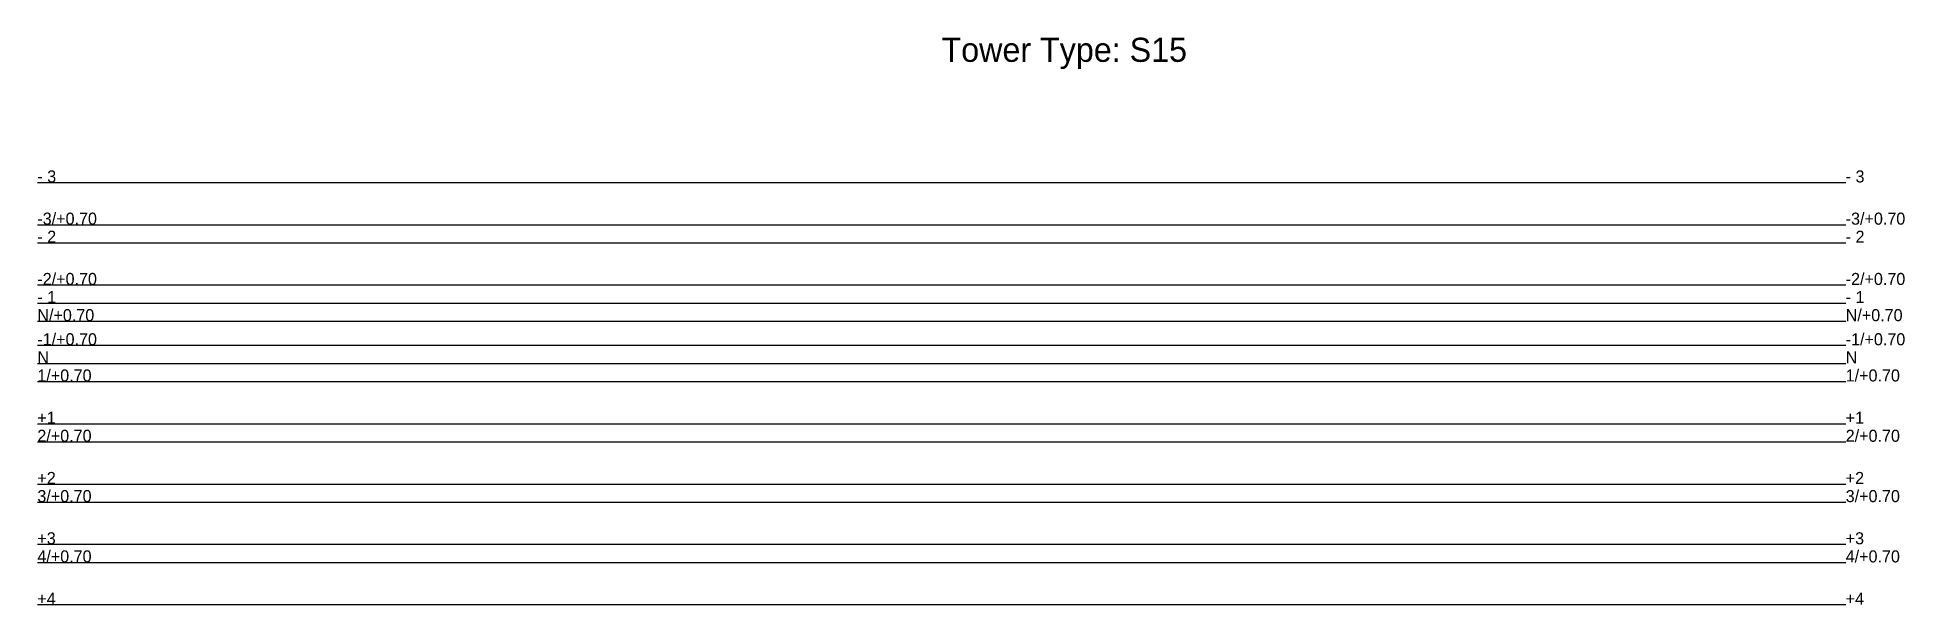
# Model space of a CAD drawing. Header units: metres. Extents: x -15000 to 15978, y -4000 to 5406.
import ezdxf

# ---------------------------------------------------------------- set-up
doc = ezdxf.new("R2010")
doc.units = ezdxf.units.M

msp = doc.modelspace()

# ---------------------------------------------------------------- linework, layer by layer
for p, q in [((-15000, 3000), (15000, 3000)), ((-15000, 2300), (15000, 2300)), ((-15000, 2000), (15000, 2000)), ((-15000, 1300), (15000, 1300)), ((-15000, 1000), (15000, 1000)), ((-15000, 700), (15000, 700)), ((-15000, 300), (15000, 300)), ((-15000, 0), (15000, 0)), ((-15000, -300), (15000, -300)), ((-15000, -1000), (15000, -1000)), ((-15000, -1300), (15000, -1300)), ((-15000, -2000), (15000, -2000)), ((-15000, -2300), (15000, -2300)), ((-15000, -3000), (15000, -3000)), ((-15000, -3300), (15000, -3300)), ((-15000, -4000), (15000, -4000))]:
    msp.add_line(p, q)

# ---------------------------------------------------------------- texts
for s, height, p in [('Tower Type: S15', 400, (0, 5000)), ('- 3', 200, (-15000, 3000)), ('- 3', 200, (15000, 3000)), ('-3/+0.70', 200, (-15000, 2300)), ('-3/+0.70', 200, (15000, 2300)), ('- 2', 200, (-15000, 2000)), ('- 2', 200, (15000, 2000)), ('-2/+0.70', 200, (-15000, 1300)), ('-2/+0.70', 200, (15000, 1300)), ('- 1', 200, (-15000, 1000)), ('- 1', 200, (15000, 1000)), ('N/+0.70', 200, (-15000, 700)), ('N/+0.70', 200, (15000, 700)), ('-1/+0.70', 200, (-15000, 300)), ('-1/+0.70', 200, (15000, 300)), ('N', 200, (-15000, 0)), ('N', 200, (15000, 0)), ('1/+0.70', 200, (-15000, -300)), ('1/+0.70', 200, (15000, -300)), ('+1', 200, (-15000, -1000)), ('+1', 200, (15000, -1000)), ('2/+0.70', 200, (-15000, -1300)), ('2/+0.70', 200, (15000, -1300)), ('+2', 200, (-15000, -2000)), ('+2', 200, (15000, -2000)), ('3/+0.70', 200, (-15000, -2300)), ('3/+0.70', 200, (15000, -2300)), ('4/+0.70', 200, (-15000, -3300)), ('+3', 200, (-15000, -3000)), ('4/+0.70', 200, (15000, -3300)), ('+3', 200, (15000, -3000)), ('+4', 200, (-15000, -4000)), ('+4', 200, (15000, -4000))]:
    msp.add_text(s, height=height).set_placement(p)

doc.saveas('drawing.dxf')
